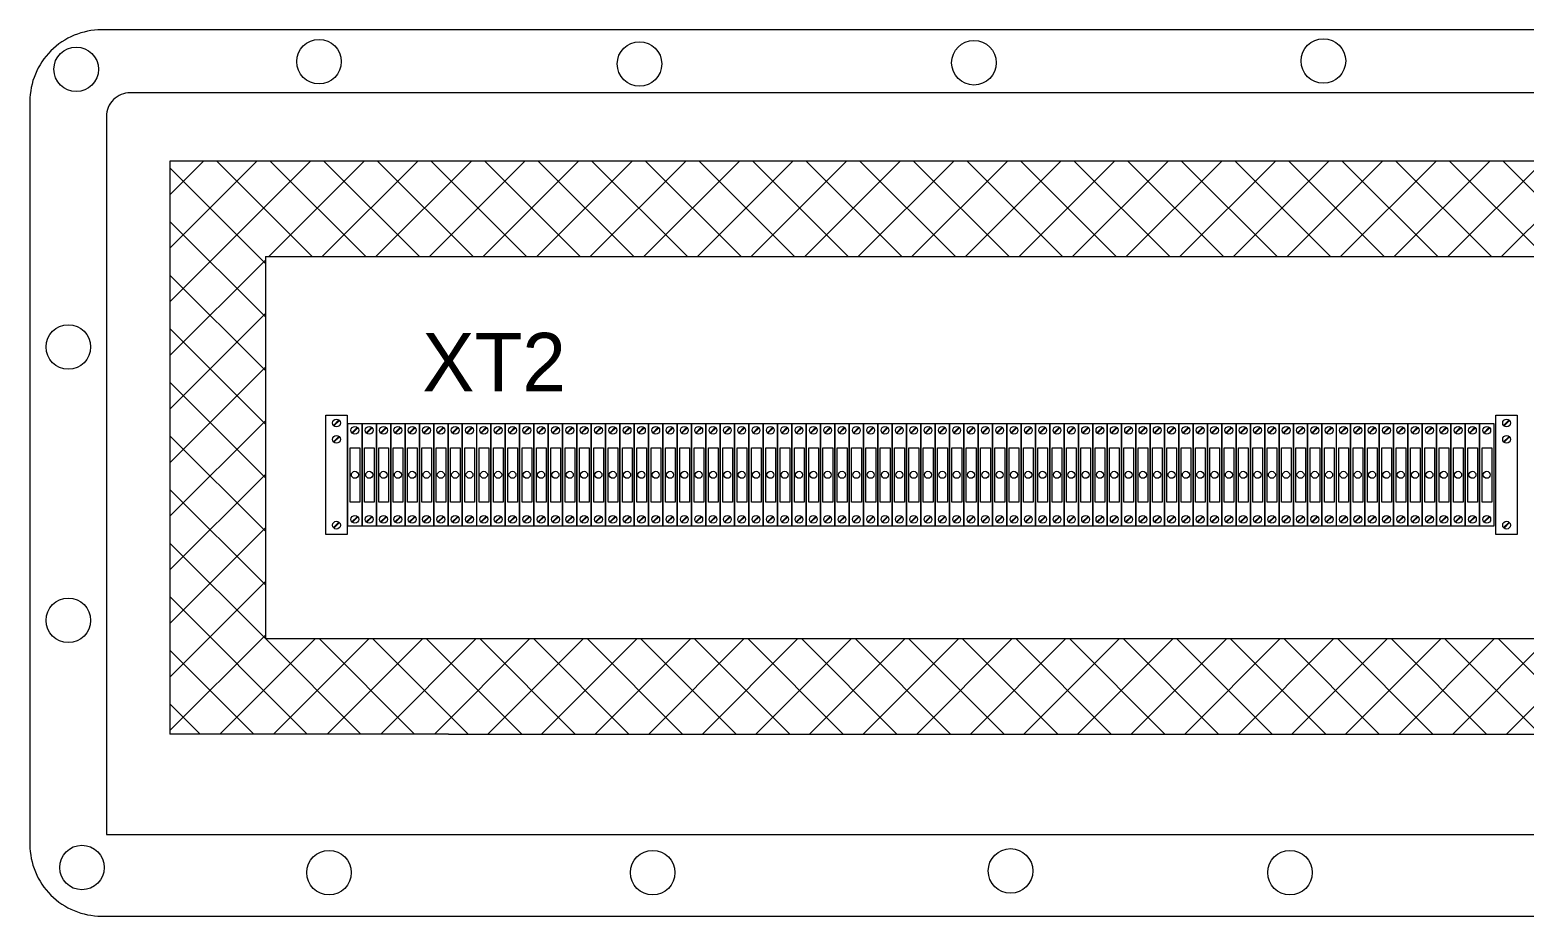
# Model space of a CAD drawing. Header units: millimetres. Extents: x 47793 to 72822, y 60284 to 123188.
# Drawn here: x 49810 to 50436, y 61600 to 61971 of the extents above; entities that cross this region are included whole.
import ezdxf

# ---------------------------------------------------------------- set-up
doc = ezdxf.new("R2010")
doc.units = ezdxf.units.MM
doc.header["$LTSCALE"] = 10
doc.layers.get('0').update_dxf_attribs({"lineweight": 18})
for name, color, linetype, lineweight in [('1轮廓实线层', 7, 'Continuous', 18), ('6文字层', 3, 'Continuous', 18), ('剖面线层', 4, 'Continuous', 18)]:
    doc.layers.add(name, color=color, linetype=linetype, lineweight=lineweight)
doc.styles.add('样式 1', font='SIMYOU.TTF', dxfattribs={"width": 0.9})

msp = doc.modelspace()

# ---------------------------------------------------------------- hatches: boundary and pattern name
at = {"layer": '剖面线层'}
h = msp.add_hatch(dxfattribs=at)
h.set_pattern_fill('ANSI37', color=256, scale=5, style=0)
h.paths.add_polyline_path([(49868.49, 61676.08), (49868.49, 61891.63), (49868.49, 61916.08), (50528.49, 61916.08), (50528.49, 61676.08), (49985.21, 61676.08)], flags=0)
h.paths.add_polyline_path([(49908.49, 61716.08), (49908.49, 61864.33), (49908.49, 61876.08), (50488.49, 61876.08), (50488.49, 61716.08)], flags=0)

# ---------------------------------------------------------------- linework, layer by layer
msp.add_line((49908.49, 61876.08), (50488.49, 61876.08))
at = {"layer": '1轮廓实线层'}
for p, q in [((49868.49, 61916.08), (49868.49, 61676.08)), ((50528.49, 61916.08), (49868.49, 61916.08)), ((49908.49, 61876.08), (49908.49, 61716.08)), ((49908.49, 61716.08), (50488.49, 61716.08)), ((49985.21, 61676.08), (49868.49, 61676.08)), ((49985.21, 61676.08), (50528.49, 61676.08)), ((49841.93, 61634.07), (50559.69, 61634.07))]:
    msp.add_line(p, q, dxfattribs=at)
at = {"layer": '1轮廓实线层', "lineweight": 13}
for p, q in [((49933.78, 61809.64), (49942.78, 61809.64)), ((49933.78, 61759.64), (49933.78, 61809.64)), ((49937.03, 61805.38), (49939.33, 61807.67)), ((49937.23, 61805.17), (49939.53, 61807.47)), ((49942.78, 61809.64), (49942.78, 61759.64)), ((49942.99, 61763.19), (49942.99, 61806.19)), ((49942.99, 61806.19), (49948.99, 61806.19)), ((49948.99, 61806.19), (49948.99, 61763.19)), ((49948.99, 61806.19), (49954.99, 61806.19)), ((49948.99, 61763.19), (49948.99, 61806.19)), ((49954.99, 61806.19), (49954.99, 61763.19)), ((49955, 61806.19), (49961, 61806.19)), ((49955, 61763.19), (49955, 61806.19)), ((49961, 61806.19), (49961, 61763.19)), ((49961, 61806.19), (49967, 61806.19)), ((49961, 61763.19), (49961, 61806.19)), ((49967, 61806.19), (49967, 61763.19)), ((49967, 61806.19), (49973, 61806.19)), ((49967, 61763.19), (49967, 61806.19)), ((49973, 61806.19), (49973, 61763.19)), ((49973, 61806.19), (49979, 61806.19)), ((49973, 61763.19), (49973, 61806.19)), ((49979, 61806.19), (49979, 61763.19)), ((49979, 61806.19), (49985, 61806.19)), ((49979, 61763.19), (49979, 61806.19)), ((49985, 61806.19), (49985, 61763.19)), ((49985, 61806.19), (49991, 61806.19)), ((49985, 61763.19), (49985, 61806.19)), ((49991, 61806.19), (49991, 61763.19)), ((49991, 61806.19), (49997, 61806.19)), ((49991, 61763.19), (49991, 61806.19)), ((49997, 61806.19), (49997, 61763.19)), ((49997.01, 61806.19), (50003.01, 61806.19)), ((49997.01, 61763.19), (49997.01, 61806.19)), ((50003.01, 61806.19), (50003.01, 61763.19)), ((50003.01, 61806.19), (50009.01, 61806.19)), ((50003.01, 61763.19), (50003.01, 61806.19)), ((50009.01, 61806.19), (50009.01, 61763.19)), ((50009.01, 61806.19), (50015.01, 61806.19)), ((50009.01, 61763.19), (50009.01, 61806.19)), ((50015.01, 61806.19), (50015.01, 61763.19)), ((50015.01, 61806.19), (50021.01, 61806.19)), ((50015.01, 61763.19), (50015.01, 61806.19)), ((50021.01, 61806.19), (50021.01, 61763.19)), ((50021.01, 61806.19), (50027.01, 61806.19)), ((50021.01, 61763.19), (50021.01, 61806.19)), ((50027.01, 61806.19), (50027.01, 61763.19)), ((50027.01, 61806.19), (50033.01, 61806.19)), ((50027.01, 61763.19), (50027.01, 61806.19)), ((50033.01, 61806.19), (50033.01, 61763.19)), ((50033.01, 61806.19), (50039.01, 61806.19)), ((50033.01, 61763.19), (50033.01, 61806.19)), ((50039.01, 61806.19), (50039.01, 61763.19)), ((50039.02, 61806.19), (50045.02, 61806.19)), ((50039.02, 61763.19), (50039.02, 61806.19)), ((50045.02, 61806.19), (50045.02, 61763.19)), ((50045.02, 61806.19), (50051.02, 61806.19)), ((50045.02, 61763.19), (50045.02, 61806.19)), ((50051.02, 61806.19), (50051.02, 61763.19)), ((50051.02, 61806.19), (50057.02, 61806.19)), ((50051.02, 61763.19), (50051.02, 61806.19)), ((50057.02, 61806.19), (50057.02, 61763.19)), ((50057.02, 61806.19), (50063.02, 61806.19)), ((50057.02, 61763.19), (50057.02, 61806.19)), ((50063.02, 61806.19), (50063.02, 61763.19)), ((50063.02, 61806.19), (50069.02, 61806.19)), ((50063.02, 61763.19), (50063.02, 61806.19)), ((50069.02, 61806.19), (50069.02, 61763.19)), ((50069.02, 61806.19), (50075.02, 61806.19)), ((50069.02, 61763.19), (50069.02, 61806.19)), ((50075.02, 61806.19), (50075.02, 61763.19)), ((50075.02, 61806.19), (50081.02, 61806.19)), ((50075.02, 61763.19), (50075.02, 61806.19)), ((50081.02, 61806.19), (50081.02, 61763.19)), ((50081.02, 61806.19), (50087.02, 61806.19)), ((50081.02, 61763.19), (50081.02, 61806.19)), ((50087.02, 61806.19), (50087.02, 61763.19)), ((50087.03, 61806.19), (50093.03, 61806.19)), ((50087.03, 61763.19), (50087.03, 61806.19)), ((50093.03, 61806.19), (50093.03, 61763.19)), ((50093.03, 61806.19), (50099.03, 61806.19)), ((50093.03, 61763.19), (50093.03, 61806.19)), ((50099.03, 61806.19), (50099.03, 61763.19)), ((50099.03, 61806.19), (50105.03, 61806.19)), ((50099.03, 61763.19), (50099.03, 61806.19)), ((50105.03, 61806.19), (50105.03, 61763.19)), ((50105.03, 61806.19), (50111.03, 61806.19)), ((50105.03, 61763.19), (50105.03, 61806.19)), ((50111.03, 61806.19), (50111.03, 61763.19)), ((50111.03, 61806.19), (50117.03, 61806.19)), ((50111.03, 61763.19), (50111.03, 61806.19)), ((50117.03, 61806.19), (50117.03, 61763.19)), ((50117.03, 61806.19), (50123.03, 61806.19)), ((50117.03, 61763.19), (50117.03, 61806.19)), ((50123.03, 61806.19), (50123.03, 61763.19)), ((50123.03, 61806.19), (50129.03, 61806.19)), ((50123.03, 61763.19), (50123.03, 61806.19)), ((50129.03, 61806.19), (50129.03, 61763.19)), ((50129.04, 61806.19), (50135.04, 61806.19)), ((50129.04, 61763.19), (50129.04, 61806.19)), ((50135.04, 61806.19), (50135.04, 61763.19)), ((50135.04, 61806.19), (50141.04, 61806.19)), ((50135.04, 61763.19), (50135.04, 61806.19)), ((50141.04, 61806.19), (50141.04, 61763.19)), ((50141.04, 61806.19), (50147.04, 61806.19)), ((50141.04, 61763.19), (50141.04, 61806.19)), ((50147.04, 61806.19), (50147.04, 61763.19)), ((50147.04, 61806.19), (50153.04, 61806.19)), ((50147.04, 61763.19), (50147.04, 61806.19)), ((50153.04, 61806.19), (50153.04, 61763.19)), ((50153.04, 61806.19), (50159.04, 61806.19)), ((50153.04, 61763.19), (50153.04, 61806.19)), ((50159.04, 61806.19), (50159.04, 61763.19)), ((50159.04, 61806.19), (50165.04, 61806.19)), ((50159.04, 61763.19), (50159.04, 61806.19)), ((50165.04, 61806.19), (50165.04, 61763.19)), ((50165.04, 61806.19), (50171.04, 61806.19)), ((50165.04, 61763.19), (50165.04, 61806.19)), ((50171.04, 61806.19), (50171.04, 61763.19)), ((50171.04, 61806.19), (50177.04, 61806.19)), ((50171.04, 61763.19), (50171.04, 61806.19)), ((50177.04, 61806.19), (50177.04, 61763.19)), ((50177.05, 61806.19), (50183.05, 61806.19)), ((50177.05, 61763.19), (50177.05, 61806.19)), ((50183.05, 61806.19), (50183.05, 61763.19)), ((50183.05, 61806.19), (50189.05, 61806.19)), ((50183.05, 61763.19), (50183.05, 61806.19)), ((50189.05, 61806.19), (50189.05, 61763.19)), ((50189.05, 61806.19), (50195.05, 61806.19)), ((50189.05, 61763.19), (50189.05, 61806.19)), ((50195.05, 61806.19), (50195.05, 61763.19)), ((50195.05, 61806.19), (50201.05, 61806.19)), ((50195.05, 61763.19), (50195.05, 61806.19)), ((50201.05, 61806.19), (50201.05, 61763.19)), ((50201.05, 61806.19), (50207.05, 61806.19)), ((50201.05, 61763.19), (50201.05, 61806.19)), ((50207.05, 61806.19), (50207.05, 61763.19)), ((50207.05, 61806.19), (50213.05, 61806.19)), ((50207.05, 61763.19), (50207.05, 61806.19)), ((50213.05, 61806.19), (50213.05, 61763.19)), ((50213.05, 61806.19), (50219.05, 61806.19)), ((50213.05, 61763.19), (50213.05, 61806.19)), ((50219.05, 61806.19), (50219.05, 61763.19)), ((50219.06, 61806.19), (50225.06, 61806.19)), ((50219.06, 61763.19), (50219.06, 61806.19)), ((50225.06, 61806.19), (50225.06, 61763.19)), ((50225.06, 61806.19), (50231.06, 61806.19)), ((50225.06, 61763.19), (50225.06, 61806.19)), ((50231.06, 61806.19), (50231.06, 61763.19)), ((50231.06, 61806.19), (50237.06, 61806.19)), ((50231.06, 61763.19), (50231.06, 61806.19)), ((50237.06, 61806.19), (50237.06, 61763.19)), ((50237.06, 61806.19), (50243.06, 61806.19)), ((50237.06, 61763.19), (50237.06, 61806.19)), ((50243.06, 61806.19), (50243.06, 61763.19)), ((50243.06, 61806.19), (50249.06, 61806.19)), ((50243.06, 61763.19), (50243.06, 61806.19)), ((50249.06, 61806.19), (50249.06, 61763.19)), ((50249.06, 61806.19), (50255.06, 61806.19)), ((50249.06, 61763.19), (50249.06, 61806.19)), ((50255.06, 61806.19), (50255.06, 61763.19)), ((50255.06, 61806.19), (50261.06, 61806.19)), ((50255.06, 61763.19), (50255.06, 61806.19)), ((50261.06, 61806.19), (50261.06, 61763.19)), ((50261.06, 61806.19), (50267.06, 61806.19)), ((50261.06, 61763.19), (50261.06, 61806.19)), ((50267.06, 61806.19), (50267.06, 61763.19)), ((50267.07, 61806.19), (50273.07, 61806.19)), ((50267.07, 61763.19), (50267.07, 61806.19)), ((50273.07, 61806.19), (50273.07, 61763.19)), ((50273.07, 61806.19), (50279.07, 61806.19)), ((50273.07, 61763.19), (50273.07, 61806.19)), ((50279.07, 61806.19), (50279.07, 61763.19)), ((50279.07, 61806.19), (50285.07, 61806.19)), ((50279.07, 61763.19), (50279.07, 61806.19)), ((50285.07, 61806.19), (50285.07, 61763.19)), ((50285.07, 61806.19), (50291.07, 61806.19)), ((50285.07, 61763.19), (50285.07, 61806.19)), ((50291.07, 61806.19), (50291.07, 61763.19)), ((50291.07, 61806.19), (50297.07, 61806.19)), ((50291.07, 61763.19), (50291.07, 61806.19)), ((50297.07, 61806.19), (50297.07, 61763.19)), ((50297.07, 61806.19), (50303.07, 61806.19)), ((50297.07, 61763.19), (50297.07, 61806.19)), ((50303.07, 61806.19), (50303.07, 61763.19)), ((50303.07, 61806.19), (50309.07, 61806.19)), ((50303.07, 61763.19), (50303.07, 61806.19)), ((50309.07, 61806.19), (50309.07, 61763.19)), ((50309.08, 61806.19), (50315.08, 61806.19)), ((50309.08, 61763.19), (50309.08, 61806.19)), ((50315.08, 61806.19), (50315.08, 61763.19)), ((50315.08, 61806.19), (50321.08, 61806.19)), ((50315.08, 61763.19), (50315.08, 61806.19)), ((50321.08, 61806.19), (50321.08, 61763.19)), ((50321.08, 61806.19), (50327.08, 61806.19)), ((50321.08, 61763.19), (50321.08, 61806.19)), ((50327.08, 61806.19), (50327.08, 61763.19)), ((50327.08, 61806.19), (50333.08, 61806.19)), ((50327.08, 61763.19), (50327.08, 61806.19)), ((50333.08, 61806.19), (50333.08, 61763.19)), ((50333.08, 61806.19), (50339.08, 61806.19)), ((50333.08, 61763.19), (50333.08, 61806.19)), ((50339.08, 61806.19), (50339.08, 61763.19)), ((50339.08, 61806.19), (50345.08, 61806.19)), ((50339.08, 61763.19), (50339.08, 61806.19)), ((50345.08, 61806.19), (50345.08, 61763.19)), ((50345.08, 61806.19), (50351.08, 61806.19)), ((50345.08, 61763.19), (50345.08, 61806.19)), ((50351.08, 61806.19), (50351.08, 61763.19)), ((50351.08, 61806.19), (50357.08, 61806.19)), ((50351.08, 61763.19), (50351.08, 61806.19)), ((50357.08, 61806.19), (50357.08, 61763.19)), ((50357.09, 61806.19), (50363.09, 61806.19)), ((50357.09, 61763.19), (50357.09, 61806.19)), ((50363.09, 61806.19), (50363.09, 61763.19)), ((50363.09, 61806.19), (50369.09, 61806.19)), ((50363.09, 61763.19), (50363.09, 61806.19)), ((50369.09, 61806.19), (50369.09, 61763.19)), ((50369.09, 61806.19), (50375.09, 61806.19)), ((50369.09, 61763.19), (50369.09, 61806.19)), ((50375.09, 61806.19), (50375.09, 61763.19)), ((50375.09, 61806.19), (50381.09, 61806.19)), ((50375.09, 61763.19), (50375.09, 61806.19)), ((50381.09, 61806.19), (50381.09, 61763.19)), ((50381.09, 61806.19), (50387.09, 61806.19)), ((50381.09, 61763.19), (50381.09, 61806.19)), ((50387.09, 61806.19), (50387.09, 61763.19)), ((50387.09, 61806.19), (50393.09, 61806.19)), ((50387.09, 61763.19), (50387.09, 61806.19)), ((50393.09, 61806.19), (50393.09, 61763.19)), ((50393.09, 61806.19), (50399.09, 61806.19)), ((50393.09, 61763.19), (50393.09, 61806.19)), ((50399.09, 61806.19), (50399.09, 61763.19)), ((50399.1, 61806.19), (50405.1, 61806.19)), ((50399.1, 61763.19), (50399.1, 61806.19)), ((50405.1, 61806.19), (50405.1, 61763.19)), ((50405.1, 61806.19), (50411.1, 61806.19)), ((50405.1, 61763.19), (50405.1, 61806.19)), ((50411.1, 61806.19), (50411.1, 61763.19)), ((50411.1, 61806.19), (50417.1, 61806.19)), ((50411.1, 61763.19), (50411.1, 61806.19)), ((50417.1, 61806.19), (50417.1, 61763.19)), ((50417.1, 61806.19), (50423.1, 61806.19)), ((50417.1, 61763.19), (50417.1, 61806.19)), ((50423.1, 61806.19), (50423.1, 61763.19)), ((50423.9, 61809.64), (50432.9, 61809.64)), ((50423.9, 61759.64), (50423.9, 61809.64)), ((50427.15, 61805.38), (50429.44, 61807.67)), ((50427.35, 61805.17), (50429.65, 61807.47)), ((50432.9, 61809.64), (50432.9, 61759.64)), ((49937.03, 61798.5), (49939.33, 61800.8)), ((49937.23, 61798.3), (49939.53, 61800.6)), ((49944.74, 61802.29), (49947.04, 61804.59)), ((49944.95, 61802.09), (49947.24, 61804.38)), ((49950.75, 61802.29), (49953.04, 61804.59)), ((49950.95, 61802.09), (49953.25, 61804.38)), ((49956.75, 61802.29), (49959.05, 61804.59)), ((49956.95, 61802.09), (49959.25, 61804.38)), ((49962.75, 61802.29), (49965.05, 61804.59)), ((49962.95, 61802.09), (49965.25, 61804.38)), ((49968.75, 61802.29), (49971.05, 61804.59)), ((49968.95, 61802.09), (49971.25, 61804.38)), ((49974.75, 61802.29), (49977.05, 61804.59)), ((49974.95, 61802.09), (49977.25, 61804.38)), ((49980.75, 61802.29), (49983.05, 61804.59)), ((49980.95, 61802.09), (49983.25, 61804.38)), ((49986.75, 61802.29), (49989.05, 61804.59)), ((49986.96, 61802.09), (49989.25, 61804.38)), ((49992.75, 61802.29), (49995.05, 61804.59)), ((49992.96, 61802.09), (49995.25, 61804.38)), ((49998.76, 61802.29), (50001.05, 61804.59)), ((49998.96, 61802.09), (50001.26, 61804.38)), ((50004.76, 61802.29), (50007.06, 61804.59)), ((50004.96, 61802.09), (50007.26, 61804.38)), ((50010.76, 61802.29), (50013.06, 61804.59)), ((50010.96, 61802.09), (50013.26, 61804.38)), ((50016.76, 61802.29), (50019.06, 61804.59)), ((50016.96, 61802.09), (50019.26, 61804.38)), ((50022.76, 61802.29), (50025.06, 61804.59)), ((50022.96, 61802.09), (50025.26, 61804.38)), ((50028.76, 61802.29), (50031.06, 61804.59)), ((50028.96, 61802.09), (50031.26, 61804.38)), ((50034.76, 61802.29), (50037.06, 61804.59)), ((50034.97, 61802.09), (50037.26, 61804.38)), ((50040.77, 61802.29), (50043.06, 61804.59)), ((50040.97, 61802.09), (50043.27, 61804.38)), ((50046.77, 61802.29), (50049.07, 61804.59)), ((50046.97, 61802.09), (50049.27, 61804.38)), ((50052.77, 61802.29), (50055.07, 61804.59)), ((50052.97, 61802.09), (50055.27, 61804.38)), ((50058.77, 61802.29), (50061.07, 61804.59)), ((50058.97, 61802.09), (50061.27, 61804.38)), ((50064.77, 61802.29), (50067.07, 61804.59)), ((50064.97, 61802.09), (50067.27, 61804.38)), ((50070.77, 61802.29), (50073.07, 61804.59)), ((50070.97, 61802.09), (50073.27, 61804.38)), ((50076.77, 61802.29), (50079.07, 61804.59)), ((50076.98, 61802.09), (50079.27, 61804.38)), ((50082.77, 61802.29), (50085.07, 61804.59)), ((50082.98, 61802.09), (50085.27, 61804.38)), ((50088.78, 61802.29), (50091.07, 61804.59)), ((50088.98, 61802.09), (50091.28, 61804.38)), ((50094.78, 61802.29), (50097.08, 61804.59)), ((50094.98, 61802.09), (50097.28, 61804.38)), ((50100.78, 61802.29), (50103.08, 61804.59)), ((50100.98, 61802.09), (50103.28, 61804.38)), ((50106.78, 61802.29), (50109.08, 61804.59)), ((50106.98, 61802.09), (50109.28, 61804.38)), ((50112.78, 61802.29), (50115.08, 61804.59)), ((50112.98, 61802.09), (50115.28, 61804.38)), ((50118.78, 61802.29), (50121.08, 61804.59)), ((50118.98, 61802.09), (50121.28, 61804.38)), ((50124.78, 61802.29), (50127.08, 61804.59)), ((50124.99, 61802.09), (50127.28, 61804.38)), ((50130.79, 61802.29), (50133.08, 61804.59)), ((50130.99, 61802.09), (50133.29, 61804.38)), ((50136.79, 61802.29), (50139.09, 61804.59)), ((50136.99, 61802.09), (50139.29, 61804.38)), ((50142.79, 61802.29), (50145.09, 61804.59)), ((50142.99, 61802.09), (50145.29, 61804.38)), ((50148.79, 61802.29), (50151.09, 61804.59)), ((50148.99, 61802.09), (50151.29, 61804.38)), ((50154.79, 61802.29), (50157.09, 61804.59)), ((50154.99, 61802.09), (50157.29, 61804.38)), ((50160.79, 61802.29), (50163.09, 61804.59)), ((50160.99, 61802.09), (50163.29, 61804.38)), ((50166.79, 61802.29), (50169.09, 61804.59)), ((50167, 61802.09), (50169.29, 61804.38)), ((50172.79, 61802.29), (50175.09, 61804.59)), ((50173, 61802.09), (50175.29, 61804.38)), ((50178.8, 61802.29), (50181.09, 61804.59)), ((50179, 61802.09), (50181.3, 61804.38)), ((50184.8, 61802.29), (50187.1, 61804.59)), ((50185, 61802.09), (50187.3, 61804.38)), ((50190.8, 61802.29), (50193.1, 61804.59)), ((50191, 61802.09), (50193.3, 61804.38)), ((50196.8, 61802.29), (50199.1, 61804.59)), ((50197, 61802.09), (50199.3, 61804.38)), ((50202.8, 61802.29), (50205.1, 61804.59)), ((50203, 61802.09), (50205.3, 61804.38)), ((50208.8, 61802.29), (50211.1, 61804.59)), ((50209, 61802.09), (50211.3, 61804.38)), ((50214.8, 61802.29), (50217.1, 61804.59)), ((50215.01, 61802.09), (50217.3, 61804.38)), ((50220.81, 61802.29), (50223.1, 61804.59)), ((50221.01, 61802.09), (50223.31, 61804.38)), ((50226.81, 61802.29), (50229.11, 61804.59)), ((50227.01, 61802.09), (50229.31, 61804.38)), ((50232.81, 61802.29), (50235.11, 61804.59)), ((50233.01, 61802.09), (50235.31, 61804.38)), ((50238.81, 61802.29), (50241.11, 61804.59)), ((50239.01, 61802.09), (50241.31, 61804.38)), ((50244.81, 61802.29), (50247.11, 61804.59)), ((50245.01, 61802.09), (50247.31, 61804.38)), ((50250.81, 61802.29), (50253.11, 61804.59)), ((50251.01, 61802.09), (50253.31, 61804.38)), ((50256.81, 61802.29), (50259.11, 61804.59)), ((50257.02, 61802.09), (50259.31, 61804.38)), ((50262.81, 61802.29), (50265.11, 61804.59)), ((50263.02, 61802.09), (50265.31, 61804.38)), ((50268.82, 61802.29), (50271.11, 61804.59)), ((50269.02, 61802.09), (50271.32, 61804.38)), ((50274.82, 61802.29), (50277.12, 61804.59)), ((50275.02, 61802.09), (50277.32, 61804.38)), ((50280.82, 61802.29), (50283.12, 61804.59)), ((50281.02, 61802.09), (50283.32, 61804.38)), ((50286.82, 61802.29), (50289.12, 61804.59)), ((50287.02, 61802.09), (50289.32, 61804.38)), ((50292.82, 61802.29), (50295.12, 61804.59)), ((50293.02, 61802.09), (50295.32, 61804.38)), ((50298.82, 61802.29), (50301.12, 61804.59)), ((50299.02, 61802.09), (50301.32, 61804.38)), ((50304.82, 61802.29), (50307.12, 61804.59)), ((50305.03, 61802.09), (50307.32, 61804.38)), ((50310.83, 61802.29), (50313.12, 61804.59)), ((50311.03, 61802.09), (50313.33, 61804.38)), ((50316.83, 61802.29), (50319.13, 61804.59)), ((50317.03, 61802.09), (50319.33, 61804.38)), ((50322.83, 61802.29), (50325.13, 61804.59)), ((50323.03, 61802.09), (50325.33, 61804.38)), ((50328.83, 61802.29), (50331.13, 61804.59)), ((50329.03, 61802.09), (50331.33, 61804.38)), ((50334.83, 61802.29), (50337.13, 61804.59)), ((50335.03, 61802.09), (50337.33, 61804.38)), ((50340.83, 61802.29), (50343.13, 61804.59)), ((50341.03, 61802.09), (50343.33, 61804.38)), ((50346.83, 61802.29), (50349.13, 61804.59)), ((50347.04, 61802.09), (50349.33, 61804.38)), ((50352.83, 61802.29), (50355.13, 61804.59)), ((50353.04, 61802.09), (50355.33, 61804.38)), ((50358.84, 61802.29), (50361.13, 61804.59)), ((50359.04, 61802.09), (50361.34, 61804.38)), ((50364.84, 61802.29), (50367.14, 61804.59)), ((50365.04, 61802.09), (50367.34, 61804.38)), ((50370.84, 61802.29), (50373.14, 61804.59)), ((50371.04, 61802.09), (50373.34, 61804.38)), ((50376.84, 61802.29), (50379.14, 61804.59)), ((50377.04, 61802.09), (50379.34, 61804.38)), ((50382.84, 61802.29), (50385.14, 61804.59)), ((50383.04, 61802.09), (50385.34, 61804.38)), ((50388.84, 61802.29), (50391.14, 61804.59)), ((50389.04, 61802.09), (50391.34, 61804.38)), ((50394.84, 61802.29), (50397.14, 61804.59)), ((50395.05, 61802.09), (50397.34, 61804.38)), ((50400.85, 61802.29), (50403.14, 61804.59)), ((50401.05, 61802.09), (50403.35, 61804.38)), ((50406.85, 61802.29), (50409.15, 61804.59)), ((50407.05, 61802.09), (50409.35, 61804.38)), ((50412.85, 61802.29), (50415.15, 61804.59)), ((50413.05, 61802.09), (50415.35, 61804.38)), ((50418.85, 61802.29), (50421.15, 61804.59)), ((50419.05, 61802.09), (50421.35, 61804.38)), ((50427.15, 61798.5), (50429.44, 61800.8)), ((50427.35, 61798.3), (50429.65, 61800.6)), ((49937.03, 61762.56), (49939.33, 61764.85)), ((49937.23, 61762.35), (49939.53, 61764.65)), ((49948.99, 61763.19), (49942.99, 61763.19)), ((49944.74, 61764.99), (49947.04, 61767.29)), ((49944.95, 61764.79), (49947.24, 61767.09)), ((49954.99, 61763.19), (49948.99, 61763.19)), ((49950.75, 61764.99), (49953.04, 61767.29)), ((49950.95, 61764.79), (49953.25, 61767.09)), ((49961, 61763.19), (49955, 61763.19)), ((49956.75, 61764.99), (49959.05, 61767.29)), ((49956.95, 61764.79), (49959.25, 61767.09)), ((49967, 61763.19), (49961, 61763.19)), ((49962.75, 61764.99), (49965.05, 61767.29)), ((49962.95, 61764.79), (49965.25, 61767.09)), ((49973, 61763.19), (49967, 61763.19)), ((49968.75, 61764.99), (49971.05, 61767.29)), ((49968.95, 61764.79), (49971.25, 61767.09)), ((49979, 61763.19), (49973, 61763.19)), ((49974.75, 61764.99), (49977.05, 61767.29)), ((49974.95, 61764.79), (49977.25, 61767.09)), ((49985, 61763.19), (49979, 61763.19)), ((49980.75, 61764.99), (49983.05, 61767.29)), ((49980.95, 61764.79), (49983.25, 61767.09)), ((49991, 61763.19), (49985, 61763.19)), ((49986.75, 61764.99), (49989.05, 61767.29)), ((49986.96, 61764.79), (49989.25, 61767.09)), ((49997, 61763.19), (49991, 61763.19)), ((49992.75, 61764.99), (49995.05, 61767.29)), ((49992.96, 61764.79), (49995.25, 61767.09)), ((50003.01, 61763.19), (49997.01, 61763.19)), ((49998.76, 61764.99), (50001.05, 61767.29)), ((49998.96, 61764.79), (50001.26, 61767.09)), ((50009.01, 61763.19), (50003.01, 61763.19)), ((50004.76, 61764.99), (50007.06, 61767.29)), ((50004.96, 61764.79), (50007.26, 61767.09)), ((50015.01, 61763.19), (50009.01, 61763.19)), ((50010.76, 61764.99), (50013.06, 61767.29)), ((50010.96, 61764.79), (50013.26, 61767.09)), ((50021.01, 61763.19), (50015.01, 61763.19)), ((50016.76, 61764.99), (50019.06, 61767.29)), ((50016.96, 61764.79), (50019.26, 61767.09)), ((50027.01, 61763.19), (50021.01, 61763.19)), ((50022.76, 61764.99), (50025.06, 61767.29)), ((50022.96, 61764.79), (50025.26, 61767.09)), ((50033.01, 61763.19), (50027.01, 61763.19)), ((50028.76, 61764.99), (50031.06, 61767.29)), ((50028.96, 61764.79), (50031.26, 61767.09)), ((50039.01, 61763.19), (50033.01, 61763.19)), ((50034.76, 61764.99), (50037.06, 61767.29)), ((50034.97, 61764.79), (50037.26, 61767.09)), ((50045.02, 61763.19), (50039.02, 61763.19)), ((50040.77, 61764.99), (50043.06, 61767.29)), ((50040.97, 61764.79), (50043.27, 61767.09)), ((50051.02, 61763.19), (50045.02, 61763.19)), ((50046.77, 61764.99), (50049.07, 61767.29)), ((50046.97, 61764.79), (50049.27, 61767.09)), ((50057.02, 61763.19), (50051.02, 61763.19)), ((50052.77, 61764.99), (50055.07, 61767.29)), ((50052.97, 61764.79), (50055.27, 61767.09)), ((50063.02, 61763.19), (50057.02, 61763.19)), ((50058.77, 61764.99), (50061.07, 61767.29)), ((50058.97, 61764.79), (50061.27, 61767.09)), ((50069.02, 61763.19), (50063.02, 61763.19)), ((50064.77, 61764.99), (50067.07, 61767.29)), ((50064.97, 61764.79), (50067.27, 61767.09)), ((50075.02, 61763.19), (50069.02, 61763.19)), ((50070.77, 61764.99), (50073.07, 61767.29)), ((50070.97, 61764.79), (50073.27, 61767.09)), ((50081.02, 61763.19), (50075.02, 61763.19)), ((50076.77, 61764.99), (50079.07, 61767.29)), ((50076.98, 61764.79), (50079.27, 61767.09)), ((50087.02, 61763.19), (50081.02, 61763.19)), ((50082.77, 61764.99), (50085.07, 61767.29)), ((50082.98, 61764.79), (50085.27, 61767.09)), ((50093.03, 61763.19), (50087.03, 61763.19)), ((50088.78, 61764.99), (50091.07, 61767.29)), ((50088.98, 61764.79), (50091.28, 61767.09)), ((50099.03, 61763.19), (50093.03, 61763.19)), ((50094.78, 61764.99), (50097.08, 61767.29)), ((50094.98, 61764.79), (50097.28, 61767.09)), ((50105.03, 61763.19), (50099.03, 61763.19)), ((50100.78, 61764.99), (50103.08, 61767.29)), ((50100.98, 61764.79), (50103.28, 61767.09)), ((50111.03, 61763.19), (50105.03, 61763.19)), ((50106.78, 61764.99), (50109.08, 61767.29)), ((50106.98, 61764.79), (50109.28, 61767.09)), ((50117.03, 61763.19), (50111.03, 61763.19)), ((50112.78, 61764.99), (50115.08, 61767.29)), ((50112.98, 61764.79), (50115.28, 61767.09)), ((50123.03, 61763.19), (50117.03, 61763.19)), ((50118.78, 61764.99), (50121.08, 61767.29)), ((50118.98, 61764.79), (50121.28, 61767.09)), ((50129.03, 61763.19), (50123.03, 61763.19)), ((50124.78, 61764.99), (50127.08, 61767.29)), ((50124.99, 61764.79), (50127.28, 61767.09)), ((50135.04, 61763.19), (50129.04, 61763.19)), ((50130.79, 61764.99), (50133.08, 61767.29)), ((50130.99, 61764.79), (50133.29, 61767.09)), ((50141.04, 61763.19), (50135.04, 61763.19)), ((50136.79, 61764.99), (50139.09, 61767.29)), ((50136.99, 61764.79), (50139.29, 61767.09)), ((50147.04, 61763.19), (50141.04, 61763.19)), ((50142.79, 61764.99), (50145.09, 61767.29)), ((50142.99, 61764.79), (50145.29, 61767.09)), ((50153.04, 61763.19), (50147.04, 61763.19)), ((50148.79, 61764.99), (50151.09, 61767.29)), ((50148.99, 61764.79), (50151.29, 61767.09)), ((50159.04, 61763.19), (50153.04, 61763.19)), ((50154.79, 61764.99), (50157.09, 61767.29)), ((50154.99, 61764.79), (50157.29, 61767.09)), ((50165.04, 61763.19), (50159.04, 61763.19)), ((50160.79, 61764.99), (50163.09, 61767.29)), ((50160.99, 61764.79), (50163.29, 61767.09)), ((50171.04, 61763.19), (50165.04, 61763.19)), ((50166.79, 61764.99), (50169.09, 61767.29)), ((50167, 61764.79), (50169.29, 61767.09)), ((50177.04, 61763.19), (50171.04, 61763.19)), ((50172.79, 61764.99), (50175.09, 61767.29)), ((50173, 61764.79), (50175.29, 61767.09)), ((50183.05, 61763.19), (50177.05, 61763.19)), ((50178.8, 61764.99), (50181.09, 61767.29)), ((50179, 61764.79), (50181.3, 61767.09)), ((50189.05, 61763.19), (50183.05, 61763.19)), ((50184.8, 61764.99), (50187.1, 61767.29)), ((50185, 61764.79), (50187.3, 61767.09)), ((50195.05, 61763.19), (50189.05, 61763.19)), ((50190.8, 61764.99), (50193.1, 61767.29)), ((50191, 61764.79), (50193.3, 61767.09)), ((50201.05, 61763.19), (50195.05, 61763.19)), ((50196.8, 61764.99), (50199.1, 61767.29)), ((50197, 61764.79), (50199.3, 61767.09)), ((50207.05, 61763.19), (50201.05, 61763.19)), ((50202.8, 61764.99), (50205.1, 61767.29)), ((50203, 61764.79), (50205.3, 61767.09)), ((50213.05, 61763.19), (50207.05, 61763.19)), ((50208.8, 61764.99), (50211.1, 61767.29)), ((50209, 61764.79), (50211.3, 61767.09)), ((50219.05, 61763.19), (50213.05, 61763.19)), ((50214.8, 61764.99), (50217.1, 61767.29)), ((50215.01, 61764.79), (50217.3, 61767.09)), ((50225.06, 61763.19), (50219.06, 61763.19)), ((50220.81, 61764.99), (50223.1, 61767.29)), ((50221.01, 61764.79), (50223.31, 61767.09)), ((50231.06, 61763.19), (50225.06, 61763.19)), ((50226.81, 61764.99), (50229.11, 61767.29)), ((50227.01, 61764.79), (50229.31, 61767.09)), ((50237.06, 61763.19), (50231.06, 61763.19)), ((50232.81, 61764.99), (50235.11, 61767.29)), ((50233.01, 61764.79), (50235.31, 61767.09)), ((50243.06, 61763.19), (50237.06, 61763.19)), ((50238.81, 61764.99), (50241.11, 61767.29)), ((50239.01, 61764.79), (50241.31, 61767.09)), ((50249.06, 61763.19), (50243.06, 61763.19)), ((50244.81, 61764.99), (50247.11, 61767.29)), ((50245.01, 61764.79), (50247.31, 61767.09)), ((50255.06, 61763.19), (50249.06, 61763.19)), ((50250.81, 61764.99), (50253.11, 61767.29)), ((50251.01, 61764.79), (50253.31, 61767.09)), ((50261.06, 61763.19), (50255.06, 61763.19)), ((50256.81, 61764.99), (50259.11, 61767.29)), ((50257.02, 61764.79), (50259.31, 61767.09)), ((50267.06, 61763.19), (50261.06, 61763.19)), ((50262.81, 61764.99), (50265.11, 61767.29)), ((50263.02, 61764.79), (50265.31, 61767.09)), ((50273.07, 61763.19), (50267.07, 61763.19)), ((50268.82, 61764.99), (50271.11, 61767.29)), ((50269.02, 61764.79), (50271.32, 61767.09)), ((50279.07, 61763.19), (50273.07, 61763.19)), ((50274.82, 61764.99), (50277.12, 61767.29)), ((50275.02, 61764.79), (50277.32, 61767.09)), ((50285.07, 61763.19), (50279.07, 61763.19)), ((50280.82, 61764.99), (50283.12, 61767.29)), ((50281.02, 61764.79), (50283.32, 61767.09)), ((50291.07, 61763.19), (50285.07, 61763.19)), ((50286.82, 61764.99), (50289.12, 61767.29)), ((50287.02, 61764.79), (50289.32, 61767.09)), ((50297.07, 61763.19), (50291.07, 61763.19)), ((50292.82, 61764.99), (50295.12, 61767.29)), ((50293.02, 61764.79), (50295.32, 61767.09)), ((50303.07, 61763.19), (50297.07, 61763.19)), ((50298.82, 61764.99), (50301.12, 61767.29)), ((50299.02, 61764.79), (50301.32, 61767.09)), ((50309.07, 61763.19), (50303.07, 61763.19)), ((50304.82, 61764.99), (50307.12, 61767.29)), ((50305.03, 61764.79), (50307.32, 61767.09)), ((50315.08, 61763.19), (50309.08, 61763.19)), ((50310.83, 61764.99), (50313.12, 61767.29)), ((50311.03, 61764.79), (50313.33, 61767.09)), ((50321.08, 61763.19), (50315.08, 61763.19)), ((50316.83, 61764.99), (50319.13, 61767.29)), ((50317.03, 61764.79), (50319.33, 61767.09)), ((50327.08, 61763.19), (50321.08, 61763.19)), ((50322.83, 61764.99), (50325.13, 61767.29)), ((50323.03, 61764.79), (50325.33, 61767.09)), ((50333.08, 61763.19), (50327.08, 61763.19)), ((50328.83, 61764.99), (50331.13, 61767.29)), ((50329.03, 61764.79), (50331.33, 61767.09)), ((50339.08, 61763.19), (50333.08, 61763.19)), ((50334.83, 61764.99), (50337.13, 61767.29)), ((50335.03, 61764.79), (50337.33, 61767.09)), ((50345.08, 61763.19), (50339.08, 61763.19)), ((50340.83, 61764.99), (50343.13, 61767.29)), ((50341.03, 61764.79), (50343.33, 61767.09)), ((50351.08, 61763.19), (50345.08, 61763.19)), ((50346.83, 61764.99), (50349.13, 61767.29)), ((50347.04, 61764.79), (50349.33, 61767.09)), ((50357.08, 61763.19), (50351.08, 61763.19)), ((50352.83, 61764.99), (50355.13, 61767.29)), ((50353.04, 61764.79), (50355.33, 61767.09)), ((50363.09, 61763.19), (50357.09, 61763.19)), ((50358.84, 61764.99), (50361.13, 61767.29)), ((50359.04, 61764.79), (50361.34, 61767.09)), ((50369.09, 61763.19), (50363.09, 61763.19)), ((50364.84, 61764.99), (50367.14, 61767.29)), ((50365.04, 61764.79), (50367.34, 61767.09)), ((50375.09, 61763.19), (50369.09, 61763.19)), ((50370.84, 61764.99), (50373.14, 61767.29)), ((50371.04, 61764.79), (50373.34, 61767.09)), ((50381.09, 61763.19), (50375.09, 61763.19)), ((50376.84, 61764.99), (50379.14, 61767.29)), ((50377.04, 61764.79), (50379.34, 61767.09)), ((50387.09, 61763.19), (50381.09, 61763.19)), ((50382.84, 61764.99), (50385.14, 61767.29)), ((50383.04, 61764.79), (50385.34, 61767.09)), ((50393.09, 61763.19), (50387.09, 61763.19)), ((50388.84, 61764.99), (50391.14, 61767.29)), ((50389.04, 61764.79), (50391.34, 61767.09)), ((50399.09, 61763.19), (50393.09, 61763.19)), ((50394.84, 61764.99), (50397.14, 61767.29)), ((50395.05, 61764.79), (50397.34, 61767.09)), ((50405.1, 61763.19), (50399.1, 61763.19)), ((50400.85, 61764.99), (50403.14, 61767.29)), ((50401.05, 61764.79), (50403.35, 61767.09)), ((50411.1, 61763.19), (50405.1, 61763.19)), ((50406.85, 61764.99), (50409.15, 61767.29)), ((50407.05, 61764.79), (50409.35, 61767.09)), ((50417.1, 61763.19), (50411.1, 61763.19)), ((50412.85, 61764.99), (50415.15, 61767.29)), ((50413.05, 61764.79), (50415.35, 61767.09)), ((50423.1, 61763.19), (50417.1, 61763.19)), ((50418.85, 61764.99), (50421.15, 61767.29)), ((50419.05, 61764.79), (50421.35, 61767.09)), ((50427.15, 61762.56), (50429.44, 61764.85)), ((50427.35, 61762.35), (50429.65, 61764.65)), ((49942.78, 61759.64), (49933.78, 61759.64)), ((50432.9, 61759.64), (50423.9, 61759.64))]:
    msp.add_line(p, q, dxfattribs=at)
at = {"layer": '1轮廓实线层'}
for points in [[(49809.87, 61941.09), (49809.87, 61629.82, 0.414214), (49839.87, 61599.82), (50563.46, 61599.82, 0.414214), (50593.46, 61629.82), (50593.46, 61941.09, 0.414214), (50563.46, 61971.09), (49839.87, 61971.09, 0.414214), (49809.87, 61941.09)], [(50559.69, 61634.07), (50559.69, 61934.78, 0.414214), (50549.69, 61944.78), (49851.93, 61944.78, 0.414214), (49841.93, 61934.78)]]:
    msp.add_lwpolyline(points, format="xyb", dxfattribs=at)
msp.add_lwpolyline([(49841.93, 61934.78), (49841.93, 61634.07)], dxfattribs=at)
at = {"layer": '1轮廓实线层', "lineweight": 13}
for points in [[(49944.03, 61796.02), (49948.11, 61796.02), (49948.11, 61773.26), (49944.03, 61773.26)], [(49950.03, 61796.02), (49954.11, 61796.02), (49954.11, 61773.26), (49950.03, 61773.26)], [(49956.03, 61796.02), (49960.11, 61796.02), (49960.11, 61773.26), (49956.03, 61773.26)], [(49962.03, 61796.02), (49966.11, 61796.02), (49966.11, 61773.26), (49962.03, 61773.26)], [(49968.03, 61796.02), (49972.11, 61796.02), (49972.11, 61773.26), (49968.03, 61773.26)], [(49974.04, 61796.02), (49978.12, 61796.02), (49978.12, 61773.26), (49974.04, 61773.26)], [(49980.04, 61796.02), (49984.12, 61796.02), (49984.12, 61773.26), (49980.04, 61773.26)], [(49986.04, 61796.02), (49990.12, 61796.02), (49990.12, 61773.26), (49986.04, 61773.26)], [(49992.04, 61796.02), (49996.12, 61796.02), (49996.12, 61773.26), (49992.04, 61773.26)], [(49998.04, 61796.02), (50002.12, 61796.02), (50002.12, 61773.26), (49998.04, 61773.26)], [(50004.04, 61796.02), (50008.12, 61796.02), (50008.12, 61773.26), (50004.04, 61773.26)], [(50010.04, 61796.02), (50014.12, 61796.02), (50014.12, 61773.26), (50010.04, 61773.26)], [(50016.04, 61796.02), (50020.12, 61796.02), (50020.12, 61773.26), (50016.04, 61773.26)], [(50022.05, 61796.02), (50026.13, 61796.02), (50026.13, 61773.26), (50022.05, 61773.26)], [(50028.05, 61796.02), (50032.13, 61796.02), (50032.13, 61773.26), (50028.05, 61773.26)], [(50034.05, 61796.02), (50038.13, 61796.02), (50038.13, 61773.26), (50034.05, 61773.26)], [(50040.05, 61796.02), (50044.13, 61796.02), (50044.13, 61773.26), (50040.05, 61773.26)], [(50046.05, 61796.02), (50050.13, 61796.02), (50050.13, 61773.26), (50046.05, 61773.26)], [(50052.05, 61796.02), (50056.13, 61796.02), (50056.13, 61773.26), (50052.05, 61773.26)], [(50058.05, 61796.02), (50062.13, 61796.02), (50062.13, 61773.26), (50058.05, 61773.26)], [(50064.06, 61796.02), (50068.14, 61796.02), (50068.14, 61773.26), (50064.06, 61773.26)], [(50070.06, 61796.02), (50074.14, 61796.02), (50074.14, 61773.26), (50070.06, 61773.26)], [(50076.06, 61796.02), (50080.14, 61796.02), (50080.14, 61773.26), (50076.06, 61773.26)], [(50082.06, 61796.02), (50086.14, 61796.02), (50086.14, 61773.26), (50082.06, 61773.26)], [(50088.06, 61796.02), (50092.14, 61796.02), (50092.14, 61773.26), (50088.06, 61773.26)], [(50094.06, 61796.02), (50098.14, 61796.02), (50098.14, 61773.26), (50094.06, 61773.26)], [(50100.06, 61796.02), (50104.14, 61796.02), (50104.14, 61773.26), (50100.06, 61773.26)], [(50106.06, 61796.02), (50110.14, 61796.02), (50110.14, 61773.26), (50106.06, 61773.26)], [(50112.07, 61796.02), (50116.15, 61796.02), (50116.15, 61773.26), (50112.07, 61773.26)], [(50118.07, 61796.02), (50122.15, 61796.02), (50122.15, 61773.26), (50118.07, 61773.26)], [(50124.07, 61796.02), (50128.15, 61796.02), (50128.15, 61773.26), (50124.07, 61773.26)], [(50130.07, 61796.02), (50134.15, 61796.02), (50134.15, 61773.26), (50130.07, 61773.26)], [(50136.07, 61796.02), (50140.15, 61796.02), (50140.15, 61773.26), (50136.07, 61773.26)], [(50142.07, 61796.02), (50146.15, 61796.02), (50146.15, 61773.26), (50142.07, 61773.26)], [(50148.07, 61796.02), (50152.15, 61796.02), (50152.15, 61773.26), (50148.07, 61773.26)], [(50154.08, 61796.02), (50158.16, 61796.02), (50158.16, 61773.26), (50154.08, 61773.26)], [(50160.08, 61796.02), (50164.16, 61796.02), (50164.16, 61773.26), (50160.08, 61773.26)], [(50166.08, 61796.02), (50170.16, 61796.02), (50170.16, 61773.26), (50166.08, 61773.26)], [(50172.08, 61796.02), (50176.16, 61796.02), (50176.16, 61773.26), (50172.08, 61773.26)], [(50178.08, 61796.02), (50182.16, 61796.02), (50182.16, 61773.26), (50178.08, 61773.26)], [(50184.08, 61796.02), (50188.16, 61796.02), (50188.16, 61773.26), (50184.08, 61773.26)], [(50190.08, 61796.02), (50194.16, 61796.02), (50194.16, 61773.26), (50190.08, 61773.26)], [(50196.08, 61796.02), (50200.16, 61796.02), (50200.16, 61773.26), (50196.08, 61773.26)], [(50202.09, 61796.02), (50206.17, 61796.02), (50206.17, 61773.26), (50202.09, 61773.26)], [(50208.09, 61796.02), (50212.17, 61796.02), (50212.17, 61773.26), (50208.09, 61773.26)], [(50214.09, 61796.02), (50218.17, 61796.02), (50218.17, 61773.26), (50214.09, 61773.26)], [(50220.09, 61796.02), (50224.17, 61796.02), (50224.17, 61773.26), (50220.09, 61773.26)], [(50226.09, 61796.02), (50230.17, 61796.02), (50230.17, 61773.26), (50226.09, 61773.26)], [(50232.09, 61796.02), (50236.17, 61796.02), (50236.17, 61773.26), (50232.09, 61773.26)], [(50238.09, 61796.02), (50242.17, 61796.02), (50242.17, 61773.26), (50238.09, 61773.26)], [(50244.1, 61796.02), (50248.18, 61796.02), (50248.18, 61773.26), (50244.1, 61773.26)], [(50250.1, 61796.02), (50254.18, 61796.02), (50254.18, 61773.26), (50250.1, 61773.26)], [(50256.1, 61796.02), (50260.18, 61796.02), (50260.18, 61773.26), (50256.1, 61773.26)], [(50262.1, 61796.02), (50266.18, 61796.02), (50266.18, 61773.26), (50262.1, 61773.26)], [(50268.1, 61796.02), (50272.18, 61796.02), (50272.18, 61773.26), (50268.1, 61773.26)], [(50274.1, 61796.02), (50278.18, 61796.02), (50278.18, 61773.26), (50274.1, 61773.26)], [(50280.1, 61796.02), (50284.18, 61796.02), (50284.18, 61773.26), (50280.1, 61773.26)], [(50286.1, 61796.02), (50290.18, 61796.02), (50290.18, 61773.26), (50286.1, 61773.26)], [(50292.11, 61796.02), (50296.19, 61796.02), (50296.19, 61773.26), (50292.11, 61773.26)], [(50298.11, 61796.02), (50302.19, 61796.02), (50302.19, 61773.26), (50298.11, 61773.26)], [(50304.11, 61796.02), (50308.19, 61796.02), (50308.19, 61773.26), (50304.11, 61773.26)], [(50310.11, 61796.02), (50314.19, 61796.02), (50314.19, 61773.26), (50310.11, 61773.26)], [(50316.11, 61796.02), (50320.19, 61796.02), (50320.19, 61773.26), (50316.11, 61773.26)], [(50322.11, 61796.02), (50326.19, 61796.02), (50326.19, 61773.26), (50322.11, 61773.26)], [(50328.11, 61796.02), (50332.19, 61796.02), (50332.19, 61773.26), (50328.11, 61773.26)], [(50334.12, 61796.02), (50338.2, 61796.02), (50338.2, 61773.26), (50334.12, 61773.26)], [(50340.12, 61796.02), (50344.2, 61796.02), (50344.2, 61773.26), (50340.12, 61773.26)], [(50346.12, 61796.02), (50350.2, 61796.02), (50350.2, 61773.26), (50346.12, 61773.26)], [(50352.12, 61796.02), (50356.2, 61796.02), (50356.2, 61773.26), (50352.12, 61773.26)], [(50358.12, 61796.02), (50362.2, 61796.02), (50362.2, 61773.26), (50358.12, 61773.26)], [(50364.12, 61796.02), (50368.2, 61796.02), (50368.2, 61773.26), (50364.12, 61773.26)], [(50370.12, 61796.02), (50374.2, 61796.02), (50374.2, 61773.26), (50370.12, 61773.26)], [(50376.12, 61796.02), (50380.2, 61796.02), (50380.2, 61773.26), (50376.12, 61773.26)], [(50382.13, 61796.02), (50386.21, 61796.02), (50386.21, 61773.26), (50382.13, 61773.26)], [(50388.13, 61796.02), (50392.21, 61796.02), (50392.21, 61773.26), (50388.13, 61773.26)], [(50394.13, 61796.02), (50398.21, 61796.02), (50398.21, 61773.26), (50394.13, 61773.26)], [(50400.13, 61796.02), (50404.21, 61796.02), (50404.21, 61773.26), (50400.13, 61773.26)], [(50406.13, 61796.02), (50410.21, 61796.02), (50410.21, 61773.26), (50406.13, 61773.26)], [(50412.13, 61796.02), (50416.21, 61796.02), (50416.21, 61773.26), (50412.13, 61773.26)], [(50418.13, 61796.02), (50422.21, 61796.02), (50422.21, 61773.26), (50418.13, 61773.26)]]:
    msp.add_lwpolyline(points, close=True, dxfattribs=at)
at = {"layer": '1轮廓实线层'}
for centre in [(49829.26, 61954.56), (49930.97, 61957.79), (50065.21, 61956.8), (50205.29, 61957.31), (50351.67, 61958.05), (49825.97, 61838.25), (49825.97, 61723.71), (49831.68, 61620.18), (49935.16, 61618.04), (50070.75, 61618.04), (50220.62, 61618.75), (50337.66, 61618.04)]:
    msp.add_circle(centre, 9.33, dxfattribs=at)
at = {"layer": '1轮廓实线层', "lineweight": 13}
for centre, radius in [((49938.28, 61806.42), 1.63), ((50428.4, 61806.42), 1.63), ((49938.28, 61799.55), 1.63), ((49945.99, 61803.34), 1.63), ((49951.99, 61803.34), 1.63), ((49958, 61803.34), 1.63), ((49964, 61803.34), 1.63), ((49970, 61803.34), 1.63), ((49976, 61803.34), 1.63), ((49982, 61803.34), 1.63), ((49988, 61803.34), 1.63), ((49994, 61803.34), 1.63), ((50000.01, 61803.34), 1.63), ((50006.01, 61803.34), 1.63), ((50012.01, 61803.34), 1.63), ((50018.01, 61803.34), 1.63), ((50024.01, 61803.34), 1.63), ((50030.01, 61803.34), 1.63), ((50036.01, 61803.34), 1.63), ((50042.02, 61803.34), 1.63), ((50048.02, 61803.34), 1.63), ((50054.02, 61803.34), 1.63), ((50060.02, 61803.34), 1.63), ((50066.02, 61803.34), 1.63), ((50072.02, 61803.34), 1.63), ((50078.02, 61803.34), 1.63), ((50084.02, 61803.34), 1.63), ((50090.03, 61803.34), 1.63), ((50096.03, 61803.34), 1.63), ((50102.03, 61803.34), 1.63), ((50108.03, 61803.34), 1.63), ((50114.03, 61803.34), 1.63), ((50120.03, 61803.34), 1.63), ((50126.03, 61803.34), 1.63), ((50132.04, 61803.34), 1.63), ((50138.04, 61803.34), 1.63), ((50144.04, 61803.34), 1.63), ((50150.04, 61803.34), 1.63), ((50156.04, 61803.34), 1.63), ((50162.04, 61803.34), 1.63), ((50168.04, 61803.34), 1.63), ((50174.04, 61803.34), 1.63), ((50180.05, 61803.34), 1.63), ((50186.05, 61803.34), 1.63), ((50192.05, 61803.34), 1.63), ((50198.05, 61803.34), 1.63), ((50204.05, 61803.34), 1.63), ((50210.05, 61803.34), 1.63), ((50216.05, 61803.34), 1.63), ((50222.06, 61803.34), 1.63), ((50228.06, 61803.34), 1.63), ((50234.06, 61803.34), 1.63), ((50240.06, 61803.34), 1.63), ((50246.06, 61803.34), 1.63), ((50252.06, 61803.34), 1.63), ((50258.06, 61803.34), 1.63), ((50264.06, 61803.34), 1.63), ((50270.07, 61803.34), 1.63), ((50276.07, 61803.34), 1.63), ((50282.07, 61803.34), 1.63), ((50288.07, 61803.34), 1.63), ((50294.07, 61803.34), 1.63), ((50300.07, 61803.34), 1.63), ((50306.07, 61803.34), 1.63), ((50312.08, 61803.34), 1.63), ((50318.08, 61803.34), 1.63), ((50324.08, 61803.34), 1.63), ((50330.08, 61803.34), 1.63), ((50336.08, 61803.34), 1.63), ((50342.08, 61803.34), 1.63), ((50348.08, 61803.34), 1.63), ((50354.08, 61803.34), 1.63), ((50360.09, 61803.34), 1.63), ((50366.09, 61803.34), 1.63), ((50372.09, 61803.34), 1.63), ((50378.09, 61803.34), 1.63), ((50384.09, 61803.34), 1.63), ((50390.09, 61803.34), 1.63), ((50396.09, 61803.34), 1.63), ((50402.1, 61803.34), 1.63), ((50408.1, 61803.34), 1.63), ((50414.1, 61803.34), 1.63), ((50420.1, 61803.34), 1.63), ((50428.4, 61799.55), 1.63), ((49945.99, 61784.69), 1.47), ((49951.99, 61784.69), 1.47), ((49958, 61784.69), 1.47), ((49964, 61784.69), 1.47), ((49970, 61784.69), 1.47), ((49976, 61784.69), 1.47), ((49982, 61784.69), 1.47), ((49988, 61784.69), 1.47), ((49994, 61784.69), 1.47), ((50000.01, 61784.69), 1.47), ((50006.01, 61784.69), 1.47), ((50012.01, 61784.69), 1.47), ((50018.01, 61784.69), 1.47), ((50024.01, 61784.69), 1.47), ((50030.01, 61784.69), 1.47), ((50036.01, 61784.69), 1.47), ((50042.02, 61784.69), 1.47), ((50048.02, 61784.69), 1.47), ((50054.02, 61784.69), 1.47), ((50060.02, 61784.69), 1.47), ((50066.02, 61784.69), 1.47), ((50072.02, 61784.69), 1.47), ((50078.02, 61784.69), 1.47), ((50084.02, 61784.69), 1.47), ((50090.03, 61784.69), 1.47), ((50096.03, 61784.69), 1.47), ((50102.03, 61784.69), 1.47), ((50108.03, 61784.69), 1.47), ((50114.03, 61784.69), 1.47), ((50120.03, 61784.69), 1.47), ((50126.03, 61784.69), 1.47), ((50132.04, 61784.69), 1.47), ((50138.04, 61784.69), 1.47), ((50144.04, 61784.69), 1.47), ((50150.04, 61784.69), 1.47), ((50156.04, 61784.69), 1.47), ((50162.04, 61784.69), 1.47), ((50168.04, 61784.69), 1.47), ((50174.04, 61784.69), 1.47), ((50180.05, 61784.69), 1.47), ((50186.05, 61784.69), 1.47), ((50192.05, 61784.69), 1.47), ((50198.05, 61784.69), 1.47), ((50204.05, 61784.69), 1.47), ((50210.05, 61784.69), 1.47), ((50216.05, 61784.69), 1.47), ((50222.06, 61784.69), 1.47), ((50228.06, 61784.69), 1.47), ((50234.06, 61784.69), 1.47), ((50240.06, 61784.69), 1.47), ((50246.06, 61784.69), 1.47), ((50252.06, 61784.69), 1.47), ((50258.06, 61784.69), 1.47), ((50264.06, 61784.69), 1.47), ((50270.07, 61784.69), 1.47), ((50276.07, 61784.69), 1.47), ((50282.07, 61784.69), 1.47), ((50288.07, 61784.69), 1.47), ((50294.07, 61784.69), 1.47), ((50300.07, 61784.69), 1.47), ((50306.07, 61784.69), 1.47), ((50312.08, 61784.69), 1.47), ((50318.08, 61784.69), 1.47), ((50324.08, 61784.69), 1.47), ((50330.08, 61784.69), 1.47), ((50336.08, 61784.69), 1.47), ((50342.08, 61784.69), 1.47), ((50348.08, 61784.69), 1.47), ((50354.08, 61784.69), 1.47), ((50360.09, 61784.69), 1.47), ((50366.09, 61784.69), 1.47), ((50372.09, 61784.69), 1.47), ((50378.09, 61784.69), 1.47), ((50384.09, 61784.69), 1.47), ((50390.09, 61784.69), 1.47), ((50396.09, 61784.69), 1.47), ((50402.1, 61784.69), 1.47), ((50408.1, 61784.69), 1.47), ((50414.1, 61784.69), 1.47), ((50420.1, 61784.69), 1.47), ((49938.28, 61763.6), 1.63), ((49945.99, 61766.04), 1.63), ((49951.99, 61766.04), 1.63), ((49958, 61766.04), 1.63), ((49964, 61766.04), 1.63), ((49970, 61766.04), 1.63), ((49976, 61766.04), 1.63), ((49982, 61766.04), 1.63), ((49988, 61766.04), 1.63), ((49994, 61766.04), 1.63), ((50000.01, 61766.04), 1.63), ((50006.01, 61766.04), 1.63), ((50012.01, 61766.04), 1.63), ((50018.01, 61766.04), 1.63), ((50024.01, 61766.04), 1.63), ((50030.01, 61766.04), 1.63), ((50036.01, 61766.04), 1.63), ((50042.02, 61766.04), 1.63), ((50048.02, 61766.04), 1.63), ((50054.02, 61766.04), 1.63), ((50060.02, 61766.04), 1.63), ((50066.02, 61766.04), 1.63), ((50072.02, 61766.04), 1.63), ((50078.02, 61766.04), 1.63), ((50084.02, 61766.04), 1.63), ((50090.03, 61766.04), 1.63), ((50096.03, 61766.04), 1.63), ((50102.03, 61766.04), 1.63), ((50108.03, 61766.04), 1.63), ((50114.03, 61766.04), 1.63), ((50120.03, 61766.04), 1.63), ((50126.03, 61766.04), 1.63), ((50132.04, 61766.04), 1.63), ((50138.04, 61766.04), 1.63), ((50144.04, 61766.04), 1.63), ((50150.04, 61766.04), 1.63), ((50156.04, 61766.04), 1.63), ((50162.04, 61766.04), 1.63), ((50168.04, 61766.04), 1.63), ((50174.04, 61766.04), 1.63), ((50180.05, 61766.04), 1.63), ((50186.05, 61766.04), 1.63), ((50192.05, 61766.04), 1.63), ((50198.05, 61766.04), 1.63), ((50204.05, 61766.04), 1.63), ((50210.05, 61766.04), 1.63), ((50216.05, 61766.04), 1.63), ((50222.06, 61766.04), 1.63), ((50228.06, 61766.04), 1.63), ((50234.06, 61766.04), 1.63), ((50240.06, 61766.04), 1.63), ((50246.06, 61766.04), 1.63), ((50252.06, 61766.04), 1.63), ((50258.06, 61766.04), 1.63), ((50264.06, 61766.04), 1.63), ((50270.07, 61766.04), 1.63), ((50276.07, 61766.04), 1.63), ((50282.07, 61766.04), 1.63), ((50288.07, 61766.04), 1.63), ((50294.07, 61766.04), 1.63), ((50300.07, 61766.04), 1.63), ((50306.07, 61766.04), 1.63), ((50312.08, 61766.04), 1.63), ((50318.08, 61766.04), 1.63), ((50324.08, 61766.04), 1.63), ((50330.08, 61766.04), 1.63), ((50336.08, 61766.04), 1.63), ((50342.08, 61766.04), 1.63), ((50348.08, 61766.04), 1.63), ((50354.08, 61766.04), 1.63), ((50360.09, 61766.04), 1.63), ((50366.09, 61766.04), 1.63), ((50372.09, 61766.04), 1.63), ((50378.09, 61766.04), 1.63), ((50384.09, 61766.04), 1.63), ((50390.09, 61766.04), 1.63), ((50396.09, 61766.04), 1.63), ((50402.1, 61766.04), 1.63), ((50408.1, 61766.04), 1.63), ((50414.1, 61766.04), 1.63), ((50420.1, 61766.04), 1.63), ((50428.4, 61763.6), 1.63)]:
    msp.add_circle(centre, radius, dxfattribs=at)

# ---------------------------------------------------------------- texts
at = {"layer": '6文字层', "style": '样式 1'}
msp.add_text('XT2', height=24.542, dxfattribs=at).set_placement((49974.2, 61819.6))

doc.saveas('drawing.dxf')
